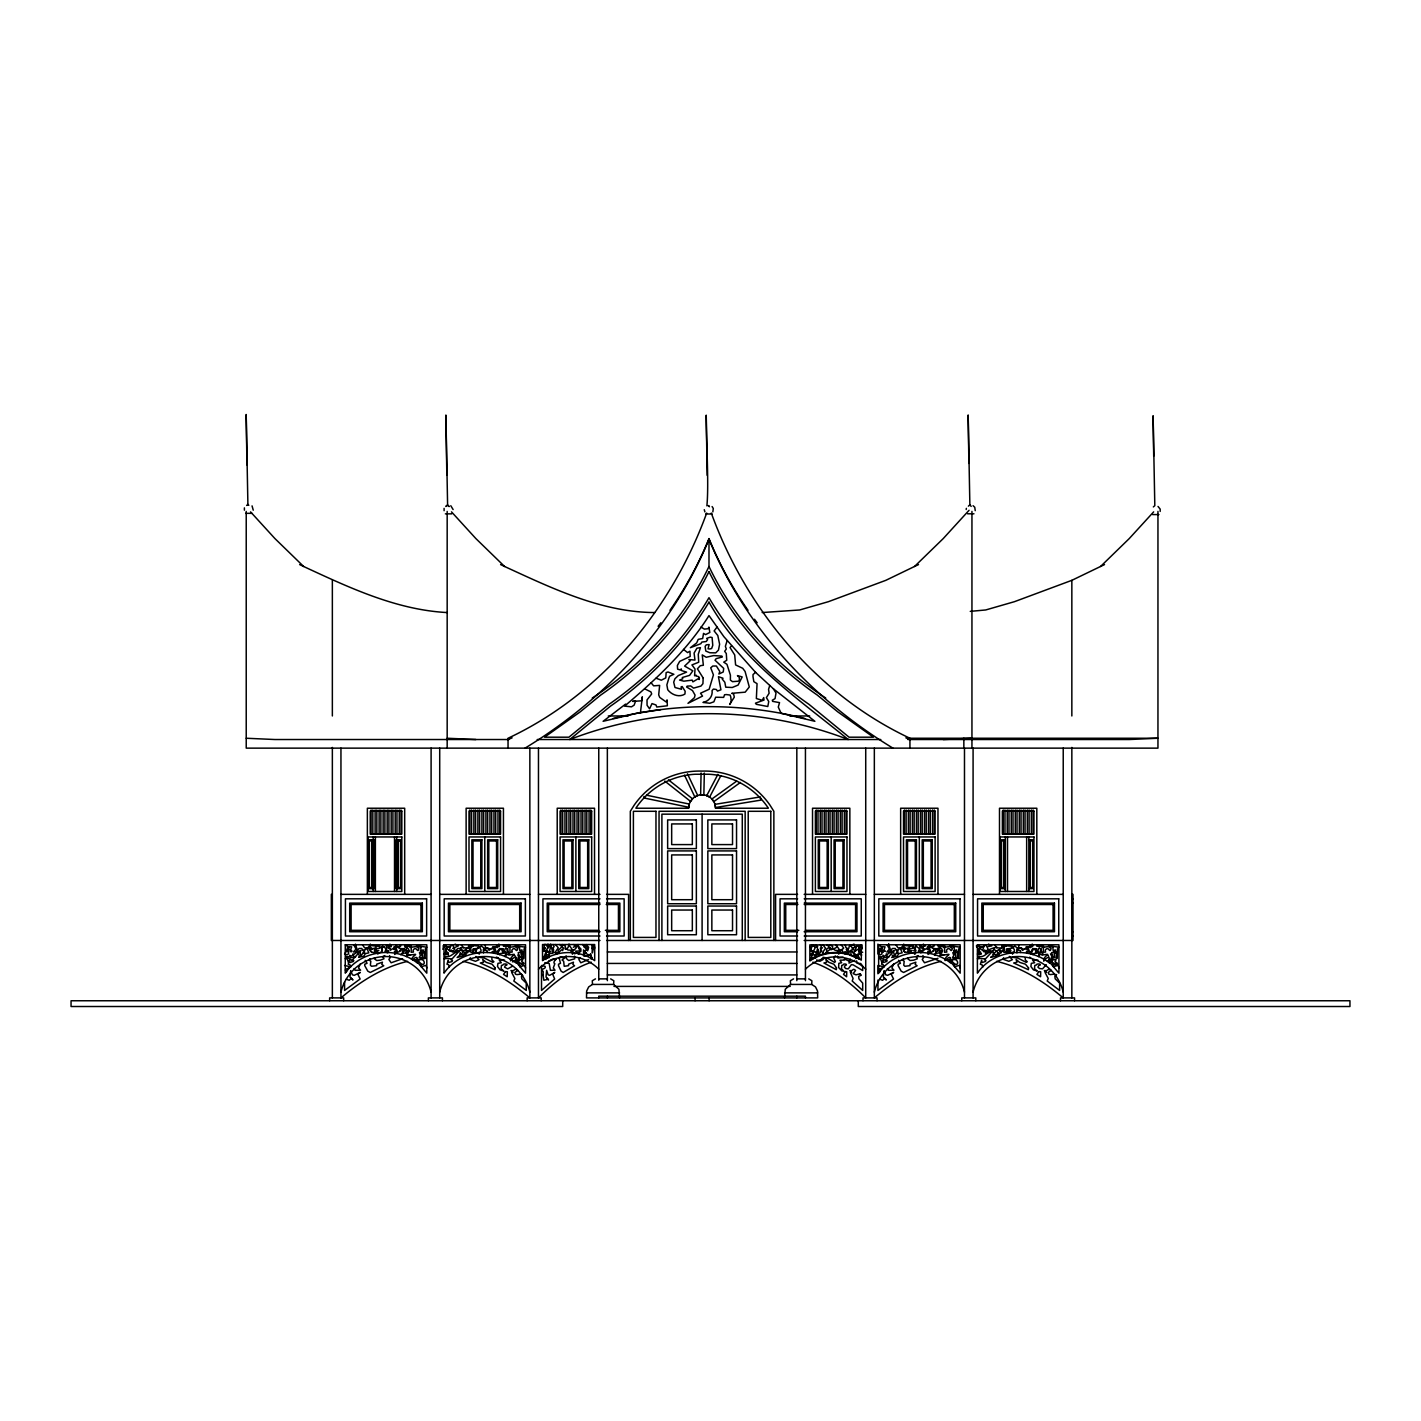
<?xml version="1.0" encoding="UTF-8"?>
<svg xmlns="http://www.w3.org/2000/svg" width="1421" height="1421" viewBox="0 0 1421 1421"><rect width="100%" height="100%" fill="white"/><g stroke="black" fill="none" stroke-linecap="round" stroke-linejoin="round"><path stroke-width="1.5" d="M404.825 944.787L404.719 946.262L409.301 946.279L409.994 947.452L416.175 946.546L418.982 948.5C417.49 954.503 416.584 944.823 413.049 950.276L413.475 952.034L411.131 952.265L411.326 945.96L407.454 944.787M503.567 944.787L503.478 946.262L508.043 946.279L508.754 947.452L514.935 946.546L517.741 948.5C516.232 954.503 515.326 944.823 511.809 950.276L512.235 952.034L509.873 952.265L510.086 945.96L506.213 944.787M938.197 944.787L938.109 946.262L942.674 946.279L943.384 947.452L949.565 946.546L952.372 948.5C950.862 954.503 949.956 944.823 946.422 950.276L946.866 952.034L944.503 952.265L944.716 945.96L940.844 944.787M1036.939 944.787L1036.85 946.262L1041.433 946.279L1042.126 947.452L1048.307 946.546L1051.114 948.5C1049.622 954.503 1048.698 944.823 1045.181 950.276L1045.607 952.034L1043.263 952.265L1043.458 945.96L1039.586 944.787M700.624 794.872L701.086 773.006M704.319 773.06L703.857 794.943L700.411 794.854M784.587 997.897L785.262 989.265L790.556 984.433L811.711 984.433L815.53 986.938L817.537 991.041L817.679 997.897L586.5 997.897L586.66 991.041L588.667 986.938L592.486 984.433L613.623 984.433L618.917 989.265L619.609 997.897M388.484 952.496L388.253 950.542L385.553 949.921L386.388 948.962L382.533 945.96L380.988 947.629C382.551 950.454 382.498 949.637 381.983 951.644L378.874 953.029M487.225 952.496L487.012 950.542L484.295 949.921L485.147 948.962L481.293 945.96L479.73 947.629C481.31 950.454 481.257 949.637 480.724 951.644L477.634 953.029M921.856 952.496L921.643 950.542L918.925 949.921L919.778 948.962L915.906 945.96L914.36 947.629L915.586 949.974L913.703 950.4M1020.598 952.496L1020.385 950.542L1017.685 949.921L1018.52 948.962L1014.665 945.96L1013.12 947.629C1014.683 950.454 1014.63 949.637 1014.114 951.644L1011.006 953.029M546.037 952.283L546.357 957.79L549.252 957.63M562.716 950.667L562.805 949.672M856.614 960.88L857.236 963.296L860.717 963.527L862.689 966.085L862.689 970.561L853.239 964.877L851.41 964.646L848.266 968.873L845.726 968.518L844.411 967.186L844.909 965.747C849.438 964.379 842.955 962.816 842.884 965.143L841.765 965.392L841.481 968.767L843.808 971.04L841.889 970.934L838.639 967.559L838.816 963.349L841.658 962.728L839.918 960.205L844.376 960.063L844.483 959.086L848.959 961.022L850.291 959.193L848.959 963.083L854.678 960.401M394.949 953.225L394.399 951.235L397.844 952.212L400.296 951.164C397.756 950.294 402.765 949.992 400.562 948.624L404.63 948.748L404.186 950.72L405.784 950.685C406.655 948.748 406.708 945.285 409.177 950.525L408.449 952.621L402.036 953.384L400.758 954.699M493.691 953.225L493.14 951.235L496.604 952.212L499.037 951.164C496.497 950.294 501.524 949.992 499.322 948.624L503.371 948.748L502.945 950.72L504.526 950.685C505.414 948.748 505.467 945.285 507.936 950.525L507.208 952.621L500.778 953.384L499.517 954.699M928.322 953.225L927.771 951.235L931.235 952.212L933.668 951.164C931.128 950.294 936.155 949.992 933.952 948.624L938.002 948.748L937.576 950.72L939.157 950.685C940.045 948.748 940.08 945.285 942.567 950.525L941.821 952.621L935.409 953.384L934.148 954.699M1027.081 953.225L1026.53 951.235L1029.976 952.212L1032.41 951.164C1029.888 950.294 1034.897 949.992 1032.694 948.624L1036.762 948.748L1036.318 950.72L1037.916 950.685C1038.787 948.748 1038.84 945.285 1041.309 950.525L1040.581 952.621L1034.168 953.384L1032.889 954.699M376.21 945.693L375.997 947.683L369.815 949.672L371.432 952.017M909.6 945.693L909.387 947.683L903.188 949.672L904.804 952.017M813.469 950.915L812.457 952.39L811.213 949.832M518.701 959.53L518.896 962.674L522.786 964.948L523.639 962.763L521.631 961.484L522.768 959.655L517.049 959.921L517.333 961.608L519.784 963.296L523.905 963.527M1052.073 959.53L1052.268 962.674L1055.679 965.303L1057.011 963.065L1055.004 961.484L1056.14 959.655L1050.741 959.814L1050.19 961.111L1053.156 963.296L1057.295 963.527L1057.899 965.108M244.394 507.865L244.394 510.192M253.258 510.192L252.05 505.876M444.098 508.381L444.098 510.707M966.191 509.5L966.351 508.345M975.232 510.654L974.753 507.261L973.065 505.681M1160.175 511.436L1160.175 509.109L1158.026 506.444M460.386 949.725L460.617 947.771L463.868 947.398M993.776 949.725L993.99 947.771L997.258 947.398M472.767 952.621L473.353 949.69L473.495 952.621M1006.139 952.621L1006.725 949.69L1006.867 952.621M820.716 949.246L820.219 951.733L821.764 950.791M583.516 955.569L585.772 952.709L584.83 951.217L588.045 948.358L584.901 945.498L584.28 947.487M544.296 949.299L545.06 947.558L544.314 950.862L545.238 951.342M643.66 798.122L644.015 796.435M688.634 807.448L689.345 804.073L646.502 795.192M1046.265 964.646L1042.534 968.873L1039.515 968.518L1037.952 967.186L1038.556 965.747C1043.778 964.415 1036.477 962.745 1036.14 965.143L1034.825 965.392L1034.488 968.767L1037.259 971.04L1033.404 969.85L1030.882 966.475L1031.326 963.349L1034.683 962.728L1032.641 960.205L1037.916 960.063M350.65 971.094L349.957 977.009L352.941 979.975L351.36 978.27L349.229 980.277L346.28 979.176M884.04 971.094L883.329 977.009L886.313 979.975L884.75 978.27L882.601 980.277L879.652 979.176M546.961 951.963L547.334 950.542M510.707 960.294L511.542 959.193L510.441 960.862M470.262 957.736L469.765 959.282L475.502 961.307L479.001 959.69L475.946 956.404M1003.635 957.736L1003.155 959.282L1008.874 961.307L1012.374 959.69L1009.319 956.404M351.023 951.963L351.484 950.542M402.534 952.443L404.239 950.454L406.797 950.454L408.999 951.146L406.228 952.194L406.957 955.356L410.545 954.77M935.906 952.443L937.629 950.454L940.169 950.454L942.372 951.146L939.618 952.194L940.347 955.356L943.917 954.77M769.791 685.455L768.548 689.327L769.116 693.217L766.399 697.622L768.743 701.548L767.802 706.521L756.309 704.301L755.457 703.182L764.001 700.073L763.716 697.569L762.224 700.304L756.363 698.528L757.056 683.643L753.858 681.689L753.006 676.716L753.023 674.513L755.617 672.417L773.397 688.794L814.89 721.3L781.088 713.289L778.282 707.072L779.543 702.631L772.615 701.352L772.331 700.233L775.049 698.617L776.008 693.057L773.397 688.794M460.297 952.407L459.836 954.219L465.768 955.196M993.67 952.407L992.977 955.694L990.774 957.257M815.494 947.363L817.75 946.262L815.476 945.285M508.86 953.242L507.048 950.454L507.883 948.731M374.931 957.807L373.972 958.429L376.672 960.525L380.331 960.152L383.972 958.802L382.853 956.582L384.789 955.587M908.303 957.807L907.344 958.429L910.062 960.525L913.703 960.152L917.344 958.802L916.225 956.582L918.161 955.587M706.699 513.034C671.707 609.218 601.509 694.336 508.043 738.245L508.043 748.139M442.837 949.335L443.334 947.203L446.07 945.676M727.143 640.605L725.385 646.324L726.309 649.024L724.674 651.315L726.291 653.536L726.735 660.285L723.733 662.133L726.966 664.335L730.412 675.117L730.394 680.073L732.49 681.654L738.121 681.227L739.311 680.552L739.329 677.391L737.446 675.579L742.188 676.929L738.103 685.064L732.241 687.498L725.74 687.196L724.834 682.275L722.312 679.149L723.005 678.243L718.422 676.68L720.927 689.807L717.498 691.086L716.362 689.522L713.431 689.043L712.081 690.57C712.898 696.45 708.635 701.352 702.969 702.418L709.843 703.253L713.875 701.814L715.687 697.231L723.644 697.391L724.568 694.745L726.415 694.567L730.11 695.064L730.803 697.089L731.247 701.796L729.63 704.425L734.302 697.16L733.609 694.016L731.744 693.306L745.19 692.169L749.293 686.982L745.084 671.458L742.703 668.279L735.598 664.939L734.71 654.957L730.039 647.567L731.495 645.862M712.827 511.933L713.306 508.523L712.099 506.551M411.486 959.424C413.333 954.539 420.492 953.349 410.189 955.072L407.987 954.148L406.317 956.635M510.246 959.424C512.093 954.539 519.233 953.349 508.949 955.072L506.729 954.148L505.077 956.635M944.858 959.424C946.706 954.539 953.864 953.349 943.58 955.072L941.359 954.148L939.707 956.635M1043.618 959.424C1045.465 954.539 1052.624 953.349 1042.321 955.072L1040.101 954.148L1038.449 956.635M892.939 748.139C812.244 699.114 745.013 627.087 708.99 539.216C672.968 627.087 605.737 699.114 525.042 748.139M755.617 672.417L723.911 636.697L708.99 615.595C686.787 650.8 655.827 679.611 624.565 706.13L631.51 706.823L634.139 705.136L635.542 701.175L632.647 701.37L641.635 700.819L642.328 696.805L640.445 712.738M708.99 539.216L708.99 566.464C683.465 620.231 641.741 665.383 592.237 698.048M706.734 795.618L717.925 774.321M720.802 775.813L709.612 797.128L706.557 795.511M445.981 949.779L445.377 953.313L448.45 955.019M613.623 984.433L613.819 980.756L610.657 978.874M811.711 984.433L811.888 980.756L808.727 978.874M476.497 950.649L475.893 951.733L476.497 949.246L479.374 947.061M569.111 944.095L568.027 947.683L565.256 949.175M983.936 951.857L985.996 951.129L984.54 949.974M360.366 963.758L358.536 967.985L360.579 970.188L355.143 970.33L354.042 968.607M893.738 963.758L891.908 967.985L893.969 970.188L888.516 970.33L887.415 968.607M1042.25 953.242L1042.126 954.468L1043.334 953.971M968.376 506.142L969.868 504.899L968.163 414.968L968.891 463.424M1047.348 960.88L1052.801 959.779M717.019 627.087L714.141 630.924L717.8 635.507L719.612 644.228L718.458 650.108L715.722 652.861L709.843 652.754L705.793 651.067L705.118 646.431L706.237 644.85L709.15 644.53L708.031 648.793L709.843 648.971L711.637 648.491L712.774 645.329L712.099 637.514L710.287 637.141L706.681 638.384L707.587 639.681L706.237 641.51L701.779 642.097L700.89 643.677L690.357 647.71L696.699 642.914L698.226 639.343L702.667 638.526L703.537 633.375L705.562 634.636L709.825 632.452L708.919 627.123L708.031 628.721L704.443 629.112L700.962 627.087M690.411 801.533L692.524 798.815L668.474 779.88M835.388 955.853L833.718 957.878L835.406 961.733L834.5 962.354L827.359 958.038L822.972 957.292M855.797 958.571L857.023 956.848L859.687 958.909M562.219 945.338C561.792 948.891 556.535 949.37 558.435 952.727M370.011 958.731L368.927 959.992L370.81 961.253L370.384 965.179L371.485 966.28L376.654 965.658L376.636 964.237L382.444 962.195L381.823 964.397L383.777 965.765L370.242 972.479L367.773 971.129L364.753 965.641L364.735 964.237L367.08 963.296L365.179 960.294M1153.337 506.924L1154.811 505.663L1153.106 415.749L1153.71 456.159M903.401 958.731L902.299 959.992L904.2 961.253L903.756 965.179L904.857 966.28L910.026 965.658L910.026 964.237L915.835 962.195L915.213 964.397L917.149 965.765L903.614 972.479L901.145 971.129L898.125 965.641L898.125 964.237L900.452 963.296L898.552 960.294M969.069 510.281L943.242 538.577L914.556 566.464L885.816 580.336L828.407 601.687L799.703 609.964L762.153 612.558M1153.657 511.862L1129.251 538.577L1100.582 566.464L1071.843 580.336L1014.434 601.687L985.712 609.964L970.259 611.367M854.057 944.095L849.349 946.013L848.728 948.482L846.277 949.228L847.2 951.786C847.52 955.924 854.927 956.191 859.314 959.157L857.893 953.988L857.609 955.196L854.696 954.859L850.859 950.276L850.948 955.427M246.615 505.45L247.893 504.419L246.188 414.488L246.952 464.916M446.833 475.165L445.892 415.021L447.597 504.935L445.892 506.498L446.833 505.45M706.894 505.858C708.99 483.744 706.255 442.624 706.237 415.163L707.161 475.325M810.077 947.398L814.162 945.782M1026.477 951.981L1027.259 953.367M976.707 947.203L979.442 945.676M448.059 952.585L448.379 953.615M358.643 957.257L363.883 952.656L363.776 949.956L362.941 950.702L361.804 948.464L359.087 948.464L355.854 951.821L353.438 951.999L355.996 949.121L353.776 944.787M370.366 944.095C369.602 948.34 362.586 948.926 364.629 952.727L362.906 952.887M903.756 944.095C902.974 948.34 895.958 948.926 898.019 952.727L896.296 952.887M577.725 953.491L580.94 951.235L580.763 948.571L578.471 947.008L577.974 944.539M845.033 953.828L848.266 951.573L848.071 948.908L845.797 947.345L845.3 944.876M457.029 950.827L455.235 952.407L456.567 952.283M990.401 950.827L988.625 952.407L992.711 951.679M579.999 957.559L578.88 959.53L580.798 962.781L588.578 959.512M452.731 948.411L458.344 945.889L455.111 944.095M519.429 959.779L512.395 961.857M344.575 954.006L348.784 947.558L347.896 950.862L348.998 951.342M394.612 954.45L397.063 952.709L396.548 951.093M927.984 954.45L930.435 952.709L929.92 951.093M505.379 956.12L505.681 951.644L502.945 952.621L501.453 949.015L498.078 950.312M1038.751 956.12L1039.071 951.644L1036.318 952.621L1034.825 949.015L1031.451 950.312M912.264 953.029L915.355 951.644C917.113 949.157 913.614 951.36 915.621 947.292M711.885 799.011L736.717 781.106M740.394 782.456L713.786 801.639L711.761 798.851M625.595 704.088L603.108 721.3L636.892 713.289L660.783 709.612M822.954 954.202L823.327 952.638M809.846 960.187L812.137 958.678A47.55 47.55 0 0 1 859.03 958.678L861.321 960.187L861.321 944.876M498.931 944.095L494.313 947.931L488.149 949.21M1032.321 944.095L1027.685 947.931L1022.765 949.654L1021.06 947.967L1018.306 948.127L1016.761 949.37L1016.956 952.94M522.804 975.517L521.471 976.351L521.791 978.82L526.25 983.119L526.25 990.437L513.834 981.023L514.864 978.483L511.631 972.373L513.105 972.301L510.956 970.561C515.184 971.644 514.029 967.417 517.83 970.383L514.846 972.461C514.775 976.76 520.725 972.923 522.218 974.611M1056.176 975.517L1054.844 976.351L1055.181 978.82L1059.622 983.119L1059.622 990.437L1047.224 981.023L1048.236 978.483L1045.003 972.373L1046.495 972.301L1044.346 970.561C1048.556 971.644 1047.419 967.417 1051.203 970.383L1048.218 972.461C1048.165 976.76 1054.098 972.923 1055.59 974.611L1056.602 974.611M412.605 960.134C414.612 956.884 419.159 955.907 416.229 960.738L426.797 973.172L426.797 944.787L345.267 944.787L345.267 973.172C360.916 950.169 395.962 945.676 417.437 963.118M511.365 960.134C513.354 956.884 517.919 955.907 514.988 960.738L525.539 973.172L525.539 944.787L444.009 944.787L444.009 973.172C459.658 950.169 494.721 945.676 516.178 963.118M945.995 960.134C947.985 956.884 952.55 955.907 949.619 960.738L960.17 973.172L960.17 944.787L878.64 944.787L878.64 973.172C894.289 950.169 929.334 945.676 950.809 963.118M1044.737 960.134C1046.726 956.884 1051.291 955.907 1048.361 960.738L1058.929 973.172L1058.929 944.787L977.399 944.787L977.399 973.172C993.03 950.169 1028.093 945.676 1049.568 963.118M404.452 948.34L401.93 949.867L402.765 952.78M479.143 954.202L479.588 952.638M1012.516 954.202L1012.96 952.638M393.83 949.246L396.015 945.498L399.745 948.358M927.203 949.246L929.387 945.498L933.117 948.358M837.306 945.889L835.743 947.931L830.948 949.814L830.166 947.967L827.821 948.127L826.542 949.37L826.685 952.94M594.689 948.66L593.108 949.53L592.362 952.94L591.882 945.48L594.689 947.416M572.326 954.237L573.96 952.869L574.901 953.971M574.51 956.209L574.741 958.802L568.595 960.525L566.304 958.429L566.073 955.836M935.142 955.445L934.645 955.196M914.556 566.464L918.517 564.581M1100.582 566.464L1104.526 564.581M694.62 797.021L697.729 795.547L687.462 773.788M821.48 948.322L822.51 947.843M1041.273 948.731L1040.421 950.454L1042.126 952.265M914.485 954.237L915.568 953.74M591.296 962.212C570.94 969.353 553.515 982.71 538.47 997.897L538.47 748.139M509.961 953.971L508.274 954.095M988.288 946.528L991.734 945.889L988.483 944.095M815.459 957.736L816.471 957.381M402.605 958.713L391.148 962.781L388.874 959.53L390.207 957.559L389.567 955.587M442.926 945.995L444.755 945.374M976.316 945.995L978.128 945.374M468.717 945.782L472.962 946.262L470.298 947.363L471.168 950.667L467.9 950.915L467.669 952.638L464.028 953.669L462.837 955.96L457.118 957.523L462.642 952.656L462.518 949.956L461.683 950.702L460.546 948.464L457.846 948.464L454.613 951.821L452.18 951.999L454.756 949.121L452.517 944.787M1002.089 945.782L1006.352 946.262L1004.043 946.51L1004.558 950.667L1001.272 950.915L1001.059 952.638L998.608 949.832L996.689 950.933L999.496 954.823M573.285 947.292L576.89 945.533L580.461 949.37M838.674 954.148L839.722 952.852L837.147 950.844L840.966 949.974M548.63 961.093L553.213 958.891L555.593 959.672C558.027 957.274 551.579 962.674 554.829 963.758L553.284 967.985L555.025 970.188L550.424 970.33L549.181 963.438L544.847 962.656M384.682 946.652L382.249 947.292L381.787 950.258M1030.758 957.967L1029.692 957.115M590.461 958.713L592.166 958.287L590.177 955.196L584.031 956.191M497.776 954.148L499.144 953.811L497.759 951.804M1031.149 954.148L1032.516 953.811L1031.149 951.804M445.768 948.429L451.469 945.711M358.82 957.345L364.096 955.96L365.286 953.669L368.803 952.834L367.311 949.317L369.957 948.056L364.593 947.825L362.515 944.787M990.952 957.345L996.228 955.96L997.418 953.669L1000.935 952.834L999.443 949.317L1002.089 948.056L996.725 947.825L994.647 944.787M407.561 961.36C382.569 967.275 360.401 981.502 340.951 997.897L340.951 748.139M413.529 960.099L425.447 958.411M938.002 958.287L924.52 962.781L922.265 959.53L923.579 957.559L922.957 955.587M940.951 961.36C915.941 967.275 893.773 981.502 874.341 997.897L874.341 748.139M944.912 960.525L950.88 959.264M714.976 804.357L760.306 796.932L760.821 800.13L715.491 807.537L714.941 804.144M843.133 957.203L837.981 958.074L837.342 956.067M549.767 951.644L547.227 951.448C551.685 956.404 554.883 951.661 553.018 947.771L554.154 946.741L553.018 944.539M817.093 951.981L814.535 951.804C819.011 956.759 822.208 952.017 820.343 948.109L821.48 947.097L820.343 944.876M405.251 947.292L406.868 947.043M940.258 947.043L935.302 949.867L936.155 952.78M571.668 950.4L572.894 949.761M595.452 978.874L592.291 980.756L592.486 984.433M793.54 978.874L790.378 980.756L790.556 984.433M378.821 950.525L374.345 950.773L377.933 954.113M912.193 950.525L907.717 950.773L908.339 951.644M952.869 958.838L958.838 958.411M943.242 739.524L971.946 738.245M491.861 951.981L493.567 951.502L493.869 953.367M498.522 957.949L496.32 957.115M504.544 960.063L499.251 960.205L501.311 962.728L497.954 963.349L497.492 966.475L500.032 969.85L503.869 971.04L501.098 968.767L501.453 965.392L502.768 965.143C503.105 962.745 510.405 964.415 505.166 965.747L504.579 967.186L507.706 968.873L512.519 966.227M984.842 945.711L979.158 948.429L978.749 953.313L981.449 954.024M388.555 951.235L384.984 951.129L387.453 952.852M352.923 953.846L353.9 956.688L355.605 956.848L350.33 957.79L349.673 955.125M886.295 953.846L887.272 956.688L888.995 956.848L883.702 957.79L883.045 955.125M479.161 957.292L484.366 958.038L492.838 962.354L493.922 961.733L491.915 959.885L491.897 957.878M1012.534 957.292L1017.756 958.038L1026.211 962.354L1027.294 961.733L1025.287 959.885L1025.269 957.878M245.655 513.336L251.997 513.336M445.359 513.851L451.7 513.851M705.704 513.993L712.028 513.993M967.63 513.798L973.953 513.798M1152.573 514.58L1158.914 514.58M654.744 612.558C601.545 612.309 552.005 588.258 504.597 566.499M608.277 715.971L628.206 715.971M789.792 715.971L809.704 715.971M908.658 738.245L1157.955 738.245L1129.251 739.524L907.895 739.524M509.002 739.524L274.928 739.524L246.224 738.245M537.191 739.524L880.807 739.524M395.997 839.811L395.997 888.622M397.081 839.811L400.882 839.811L400.882 888.622L397.081 888.622M1029.213 839.811L1033.014 839.811L1033.014 888.622L1029.213 888.622M1004.576 840.966L1001.503 840.966L1001.503 887.468L1004.576 887.468M1029.586 840.966L1032.641 840.966L1032.641 887.468L1029.586 887.468M332.354 894.36L331.342 894.36L331.342 940.471L600.017 940.471M340.951 894.36L431.096 894.36M439.711 894.36L529.855 894.36M538.47 894.36L600.017 894.36M606.589 894.36L628.597 894.36L628.597 940.471M797.59 894.36L775.582 894.36L775.582 940.471M804.162 894.36L865.726 894.36M874.341 894.36L964.486 894.36M973.083 894.36L1063.228 894.36M599.999 898.818L542.929 898.818L542.929 936.013L599.999 936.013M606.589 898.818L624.139 898.818L624.139 936.013L606.572 936.013M797.607 898.818L780.058 898.818L780.058 936.013L797.607 936.013M804.197 898.818L861.25 898.818L861.25 936.013L804.197 936.013M1071.985 898.818L1072.997 898.818M599.999 903.117L547.227 903.117L547.227 931.732L600.035 931.732M606.607 903.117L619.858 903.117L619.858 931.732L606.643 931.732M797.59 903.117L784.339 903.117L784.339 931.732L797.536 931.732M804.197 903.117L856.97 903.117L856.97 931.732L804.144 931.732M1071.985 903.117L1072.997 903.117M599.999 904.502L548.613 904.502L548.613 930.329L598.809 930.329M606.252 904.502L618.455 904.502L618.455 930.329L605.364 930.329M797.927 904.502L785.742 904.502L785.742 930.329L798.833 930.329M804.197 904.502L855.584 904.502L855.584 930.329L805.37 930.329M1071.985 931.732L1072.997 931.732M1071.985 936.013L1072.997 936.013M606.625 940.471L797.572 940.471M804.162 940.471L1072.997 940.471L1072.997 894.36L1071.985 894.36L1071.985 940.471M607.353 951.963L796.826 951.963M985.375 953.207L985.908 953.1M360.756 956.369L360.241 952.425M607.353 963.438L796.826 963.438M607.353 974.93L796.826 974.93M598.756 978.874L607.353 978.874M796.826 978.874L805.441 978.874M613.979 986.405L790.218 986.405M586.5 992.87L619.609 992.87M784.587 992.87L817.679 992.87M447.171 738.245L475.875 739.524M862.689 952.283L860.54 952.07L858.995 946.688L856.739 945.96L856.117 947.558L852.724 947.718L851.605 951.146L849.971 950.791L847.928 954.468C835.086 950.986 820.734 953.296 809.846 960.987L809.846 944.876L862.014 944.876L862.014 949.015L860.433 949.867L859.687 953.278L859.19 945.818L862.014 947.754M978.732 958.411L984.7 958.838M445.359 958.411L451.327 958.838M818.07 952.052L816.72 951.963L817.608 948.322L816.151 944.876M550.762 951.715L549.412 951.608L550.282 947.967L548.843 944.539M447.171 612.558C396.423 609.946 349.086 587.566 303.632 566.499M810.84 955.072L811.977 954.823L811.249 953.367M977.399 958.66L979.087 958.5L978.43 956.528C985.073 957.594 985.552 952.923 993.19 950.454L984.522 959.921L985.908 960.507L985.41 961.52L982.089 962.532L981.609 960.347L980.33 964.22L982.053 964.788L982.746 967.079M878.64 958.66L880.327 958.5L879.67 956.528C886.313 957.594 886.793 952.923 894.431 950.454L885.763 959.921L887.148 960.507L886.651 961.52L883.347 962.532L882.867 960.347L881.588 964.22L883.294 964.788L884.004 967.079M444.009 958.66L445.697 958.5L445.039 956.528C451.7 957.594 452.162 952.923 459.8 950.454L451.15 959.921L452.517 960.507L452.02 961.52L448.716 962.532L448.237 960.347L446.958 964.22L448.681 964.788L449.373 967.079M345.267 958.66L346.955 958.5L346.298 956.528C352.941 957.594 353.42 952.923 361.058 950.454L352.39 959.921L353.776 960.507L353.278 961.52L349.957 962.532L349.477 960.347L348.198 964.22L349.921 964.788L350.632 967.079M998.164 955.072L993.208 954.219L996.281 951.271L992.799 948.18L989.815 949.299L987.986 951.821L985.57 951.999L988.128 949.121L985.89 944.787M1053.529 956.972L1051.913 959.282L1050.137 958.82M643.713 797.927L688.688 807.252A13.446 13.446 0 0 1 715.314 805.725L715.456 808.229L768.317 808.229L767.518 806.95A76.325 76.325 0 0 0 709.115 774.25L695.064 774.25A76.325 76.325 0 0 0 636.679 806.95L635.862 808.229L688.741 808.229L688.688 807.252M554.741 952.425L558.435 953.207M996.618 961.36C1021.628 967.275 1043.796 981.502 1063.228 997.897L1063.228 748.139M463.246 961.36C488.238 967.275 510.405 981.502 529.855 997.897L529.855 748.139M344.575 965.481L348.891 966.404C350.49 969.619 342.354 967.861 346.635 971.715M487.687 947.967L483.389 949.37L483.566 952.94M696.112 676.005L698.741 676.662L699.185 679.504L699.398 677.977L692.862 681.867L692.205 680.126L683.821 681.174L679.575 680.073L682.755 678.794L682.311 677.515L689.594 675.366L692.826 670.801L684.62 666.076L690.197 660.801L688.883 659.522L694.976 660.09L694.087 653.092L696.929 648.189L700.446 647.656L698.262 654.317L698.706 662.222L691.938 664.921L695.011 669.042L694.585 675.792L696.112 675.135M450.954 951.129L452.624 951.129L451.168 949.974M708.422 505.556L709.399 506.587M592.966 945.64L594.546 946.937L592.024 948.34M920.844 952.852L918.357 951.129L923.153 950.986L923.384 949.992L922.122 946.635L919.902 945.533M1050.972 955.036L1052.322 955.516L1050.492 953.811M517.599 955.036L518.931 955.516M816.666 959.957L819.881 961.307L822.83 959.69L822.208 958.358M812.901 962.212C833.257 969.353 850.664 982.71 865.726 997.897L865.726 748.139M977.399 954.042C980.064 956.599 982.55 951.715 979.406 951.502L979.318 947.985L984.007 951.413L982.728 949.85L983.812 946.848L980.081 946.741L977.399 944.787M878.64 954.042C881.322 956.599 883.791 951.715 880.647 951.502L879.865 948.695L881.269 947.985L881.269 950.862L883.311 952.283M444.009 954.042C446.691 956.599 449.178 951.715 446.034 951.502L445.928 947.985L450.617 951.413L449.356 949.85L450.439 946.848L446.691 946.741L444.009 944.787M345.267 954.042C347.932 956.599 350.419 951.715 347.275 951.502L347.186 947.985L351.875 951.413L350.596 949.85L351.68 946.848L347.95 946.741L345.267 944.787M500.601 564.581L504.562 566.464L475.875 538.577L451.487 511.862M299.653 564.581L303.614 566.464L274.928 538.577L250.54 511.862M644.583 688.794L650.925 691.903L651.688 693.963L647.017 699.931L647.07 705.242L649.557 708.848L652.008 703.59L656.005 704.976L656.768 707.019L667.355 705.775L667.071 699.878L666.076 701.903L659.717 697.409L658.687 694.851L659.646 685.402L653.624 685.846L651.12 682.773M592.006 958.82C576.944 949.956 556.819 950.471 542.52 960.649L542.52 944.539L594.689 944.539L594.689 960.649L592.006 958.82L590.585 953.633L590.283 954.859L587.388 954.503L583.534 949.921L583.622 955.09M386.512 945.533L391.326 946.635L389.958 944.095M886.384 961.093L879.972 957.168L881.908 962.656M353.012 961.093L346.582 957.168L348.518 962.656M829.633 944.876L832.635 946.439L832.511 948.429L835.282 950.365L841.108 950.738L843.719 948.02L841.196 944.876M562.307 944.539L565.327 946.084L565.185 948.091L567.956 950.027L573.8 950.4L576.411 947.683L573.871 944.539M656.076 678.208L661.28 680.197L665.774 677.906L666.147 672.613L668.012 671.973L673.856 674.3L669.7 676.218L668.882 678.119L666.858 684.886L667.728 689.736C671.636 694.816 679.096 697.764 684.94 694.052L685.153 691.263L682.151 686.521L681.085 686.929L681.529 689.292L674.975 687.498L673.696 682.169L674.922 678.776L678.279 675.579L686.574 672.115L681.654 670.623L681.21 668.9L680.375 669.984L677.604 669.149L677.373 665.508L679.682 661.387L690.18 656.449L689.949 651.209L687.569 652.576L683.537 649.415M816.258 955.924L815.228 954.948L817.679 953.846L818.07 949.69L818.709 954.575M825.743 698.048C776.239 665.401 734.55 620.231 708.99 566.499M450.794 505.716L453.121 509.553M522.697 958.909L519.553 956.848L518.523 959.282L516.747 958.82L514.811 955.534M971.2 506.409L969.868 504.899M664.762 781.07L690.535 801.373M822.866 944.876L825.583 948.162L822.333 952.852L823.807 954.432L831.019 948.606L827.004 944.876M555.54 944.539L558.258 947.825L555.025 952.514L556.481 954.095L563.693 948.251L559.679 944.539M709.274 506.587L708.244 505.627M1058.929 968.056L1058.219 965.392L1053.778 966.529L1052.499 964.433L1053.565 967.079M960.17 968.056L959.459 965.392L955.019 966.529L953.74 964.433L954.805 967.079M525.539 968.056L524.846 965.392L520.388 966.529L519.127 964.433L520.193 967.079M426.797 968.056L426.087 965.392L421.646 966.529L420.367 964.433L421.433 967.079M924.112 949.37L922.122 946.635L925.195 946.137L923.33 944.095M390.739 949.37L388.75 946.635L389.123 948.002M447.597 504.935L449.143 506.587L448.201 505.769M248.497 505.254L247.893 504.419L248.728 505.254M1011.113 950.791L1009.283 951.733L1009.869 949.246L1012.764 947.061M878.64 944.787L881.322 946.741L885.052 946.848L883.969 949.85L885.247 951.413L881.944 950.01L882.175 947.558L877.947 954.006L877.947 944.095M953.669 950.773L955.48 955.036M420.279 950.773L422.108 955.036M849.971 944.876L854.945 951.182L856.01 947.718L853.648 944.876M582.646 944.539L587.637 950.844L588.685 947.381L586.34 944.539M545.984 959.512L543.994 956.848L543.639 959.672M838.976 953.029L838.248 951.963L840.539 951.342L836.063 944.876M571.668 952.692L570.922 951.626L573.231 951.004L568.737 944.539M549.376 956.688L549.216 953.846M1054.382 951.715L1055.235 953.065M521.01 951.715L522.235 954.148M861.765 955.001L859.296 954.148L858.586 948.891L853.453 952.354L856.526 955.516L853.044 955.534L853.453 956.511M887.148 944.787L889.386 949.121L886.811 951.999L889.244 951.821L892.459 948.464L895.177 948.464L896.314 950.702L897.148 949.956L897.255 952.656L891.749 957.523L897.468 955.96L898.658 953.669L902.175 952.834L900.683 949.317L903.33 948.056L897.983 947.825L895.887 944.787M466.124 954.823L463.299 950.933L465.235 949.832L466.71 952.39C469.907 952.78 463.832 949.121 467.278 948.198L468.699 948.056L463.353 947.825L461.274 944.787M880.008 971.715C875.745 967.861 883.88 969.619 882.263 966.404L877.947 965.481L877.947 973.794M884.182 970.952L885.78 974.842L887.645 975.321L893.667 972.373L891.216 974.238L893.525 978.98L877.947 990.437L877.947 980.028M350.809 970.952L352.408 974.842L354.273 975.321L360.295 972.373L357.826 974.238L360.135 978.98L344.575 990.437L344.575 982.106M1048.183 955.534L1048.68 956.511M888.907 944.592L891.447 953.367M684.531 775.173L694.816 796.932M358.874 955.107L355.445 944.095M704.905 511.933L704.265 509.695M550.691 944.095L552.893 953.367M711.282 513.034C746.274 609.218 816.471 694.336 909.937 738.245L909.937 748.139M892.246 955.107L892.725 956.369L894.91 956.369L893.631 952.425M578.738 954.219L575.594 951.129L579.644 950.986L578.773 946.635M1018.644 944.787L1018.839 947.612L1022.321 948.535L1022.321 950.312L1025.678 948.233L1029.248 950.986L1028.058 947.754L1026.069 946.848L1030.918 947.576L1031.095 946.422L1032.623 946.599L1032.712 944.787M919.884 944.787L920.098 947.612L923.579 948.535L923.561 950.312L926.918 948.233L930.489 950.986L929.298 947.754L927.309 946.848L932.158 947.576L932.354 946.422L933.863 946.599L933.97 944.787M485.254 944.787L485.467 947.612L488.948 948.535L488.948 950.312L492.288 948.233L495.876 950.986L494.668 947.754L492.678 946.848L497.528 947.576L497.723 946.422L499.251 946.599L499.339 944.787M386.512 944.787L386.707 947.612L390.189 948.535L390.189 950.312L393.546 948.233L397.116 950.986L395.926 947.754L393.937 946.848L398.786 947.576L398.964 946.422L400.491 946.599L400.58 944.787M888.676 944.095L889.173 946.102L888.818 944.095M845.442 953.988L845.335 951.644L843.026 952.621L841.942 949.335M547.92 944.095L548.364 947.86M1157.955 511.4L1157.955 748.139L246.224 748.139L246.224 511.4M1074.56 1000.757L1074.56 997.897L1060.51 997.897L1060.51 1000.757M1071.843 580.336L1071.843 715.971M1071.843 747.428L1071.843 997.897M1036.815 894.36L1036.815 808.229L999.496 808.229L999.496 894.36M1033.103 809.952L1033.103 834.074M1031.344 809.952L1031.344 834.074M1030.136 840.966L1030.136 887.468M1029.763 839.811L1029.763 888.622M1029.088 809.952L1029.088 834.074M1028.84 836.951L1028.84 891.482M1027.33 809.952L1027.33 834.074M1026.655 836.951L1026.655 891.482M1025.056 809.952L1025.056 834.074M1023.315 809.952L1023.315 834.074M1021.042 809.952L1021.042 834.074M1019.301 809.952L1019.301 834.074M1017.027 809.952L1017.027 834.074M1015.269 809.952L1015.269 834.074M1013.013 809.952L1013.013 834.074M1011.255 809.952L1011.255 834.074M1008.981 809.952L1008.981 834.074M1007.507 836.951L1007.507 891.482M1007.24 809.952L1007.24 834.074M1005.34 836.951L1005.34 891.482M1004.967 809.952L1004.967 834.074M1004.398 839.811L1004.398 888.622M1004.025 840.966L1004.025 887.468M1003.226 809.952L1003.226 834.074M975.801 1000.757L975.801 997.897L961.768 997.897L961.768 1000.757M973.083 748.139L973.083 997.897M971.946 511.4L971.946 748.139M964.486 748.139L964.486 997.897M963.847 738.245L963.847 748.139M937.967 894.36L937.967 808.229L900.648 808.229L900.648 894.36M934.254 809.952L934.254 834.074M932.496 809.952L932.496 834.074M930.24 809.952L930.24 834.074M928.481 809.952L928.481 834.074M926.208 809.952L926.208 834.074M924.467 809.952L924.467 834.074M922.193 809.952L922.193 834.074M920.453 809.952L920.453 834.074M919.316 836.951L919.316 891.482M918.179 809.952L918.179 834.074M916.421 809.952L916.421 834.074M914.165 809.952L914.165 834.074M912.406 809.952L912.406 834.074M910.133 809.952L910.133 834.074M908.392 809.952L908.392 834.074M906.118 809.952L906.118 834.074M904.378 809.952L904.378 834.074M877.059 1000.757L877.059 997.897L863.009 997.897L863.009 1000.757M858.284 1000.757L858.284 1006.512L1349.95 1006.512L1349.95 1000.757L71.05 1000.757L71.05 1006.512L562.716 1006.512L562.716 1000.757M849.847 894.36L849.847 808.229L812.528 808.229L812.528 894.36M846.117 809.952L846.117 834.074M844.376 809.952L844.376 834.074M842.102 809.952L842.102 834.074M840.362 809.952L840.362 834.074M838.088 809.952L838.088 834.074M836.33 809.952L836.33 834.074M834.074 809.952L834.074 834.074M832.315 809.952L832.315 834.074M831.178 836.951L831.178 891.482M830.042 809.952L830.042 834.074M828.301 809.952L828.301 834.074M826.027 809.952L826.027 834.074M824.287 809.952L824.287 834.074M822.013 809.952L822.013 834.074M820.254 809.952L820.254 834.074M817.999 809.952L817.999 834.074M816.24 809.952L816.24 834.074M805.441 748.139L805.441 980.668M805.441 997.897L805.441 996.174L598.756 996.174L598.756 997.897M796.826 748.139L796.826 980.668M796.826 996.174L796.826 997.897M773.859 940.471L773.859 811.302L770.022 805.192A79.398 79.398 0 0 0 702.098 771.106A79.398 79.398 0 0 0 634.157 805.192L630.32 811.302L630.32 940.471M745.155 940.471L745.155 811.302L659.042 811.302L659.042 940.471M742.277 940.471L742.277 814.162L661.902 814.162L661.902 940.471M709.115 997.897L709.115 1000.757M702.098 814.162L702.098 940.471M695.082 997.897L695.082 1000.757M607.353 748.139L607.353 980.668M607.353 996.174L607.353 997.897M598.756 748.139L598.756 980.224M594.529 894.36L594.529 808.229L557.21 808.229L557.21 894.36M590.816 809.952L590.816 834.074M589.076 809.952L589.076 834.074M586.802 809.952L586.802 834.074M585.043 809.952L585.043 834.074M582.788 809.952L582.788 834.074M581.029 809.952L581.029 834.074M578.756 809.952L578.756 834.074M577.015 809.952L577.015 834.074M575.878 836.951L575.878 891.482M574.741 809.952L574.741 834.074M573 809.952L573 834.074M570.727 809.952L570.727 834.074M568.968 809.952L568.968 834.074M566.713 809.952L566.713 834.074M564.954 809.952L564.954 834.074M562.68 809.952L562.68 834.074M560.94 809.952L560.94 834.074M541.188 1000.757L541.188 997.897L527.138 997.897L527.138 1000.757M503.443 894.36L503.443 808.229L466.124 808.229L466.124 894.36M499.73 809.952L499.73 834.074M497.972 809.952L497.972 834.074M495.698 809.952L495.698 834.074M493.957 809.952L493.957 834.074M491.684 809.952L491.684 834.074M489.943 809.952L489.943 834.074M487.669 809.952L487.669 834.074M485.911 809.952L485.911 834.074M484.774 836.951L484.774 891.482M483.655 809.952L483.655 834.074M481.897 809.952L481.897 834.074M479.623 809.952L479.623 834.074M477.882 809.952L477.882 834.074M475.609 809.952L475.609 834.074M473.868 809.952L473.868 834.074M471.594 809.952L471.594 834.074M469.836 809.952L469.836 834.074M447.171 511.4L447.171 748.139M442.428 1000.757L442.428 997.897L428.378 997.897L428.378 1000.757M439.711 748.139L439.711 997.897M431.096 748.139L431.096 997.897M404.683 894.36L404.683 808.229L367.364 808.229L367.364 894.36M400.971 809.952L400.971 834.074M399.23 809.952L399.23 834.074M398.004 840.966L398.004 887.468M397.631 839.811L397.631 888.622M396.956 809.952L396.956 834.074M396.708 836.951L396.708 891.482M395.198 809.952L395.198 834.074M394.523 836.951L394.523 891.482M392.924 809.952L392.924 834.074M391.184 809.952L391.184 834.074M388.91 809.952L388.91 834.074M387.169 809.952L387.169 834.074M384.896 809.952L384.896 834.074M383.137 809.952L383.137 834.074M380.881 809.952L380.881 834.074M379.123 809.952L379.123 834.074M376.849 809.952L376.849 834.074M375.375 836.951L375.375 891.482M375.108 809.952L375.108 834.074M374.451 839.811L374.451 888.622M373.208 836.951L373.208 891.482M372.835 809.952L372.835 834.074M372.266 839.811L372.266 888.622M371.893 840.966L371.893 887.468M371.094 809.952L371.094 834.074M343.669 1000.757L343.669 997.897L329.636 997.897L329.636 1000.757M332.354 580.336L332.354 715.971M332.354 747.428L332.354 997.897M805.441 969.193A43.145 43.145 0 0 1 865.726 969.193M538.47 969.193A42.275 42.275 0 0 1 598.756 969.193M669.966 610.284A366.014 366.014 0 0 0 708.99 538.577A366.014 366.014 0 0 0 748.014 610.284M660.836 622.771A366.014 366.014 0 0 1 658.118 626.27M512.128 737.836A366.014 366.014 0 0 1 508.043 739.524M909.937 739.524A366.014 366.014 0 0 1 905.852 737.836M757.162 622.771A366.014 366.014 0 0 1 754.498 619.254M613.286 718.422A395.162 395.162 0 0 1 804.695 718.422M973.083 992.16A46.325 46.325 0 0 1 1063.228 992.16M874.341 992.16A46.325 46.325 0 0 1 964.486 992.16M439.711 992.16A46.325 46.325 0 0 1 529.855 992.16M340.951 992.16A46.325 46.325 0 0 1 431.096 992.16M860.131 973.776L855.993 974.859L853.133 973.616L855.584 970.383C852.191 967.435 853.612 971.573 849.794 970.561L851.605 972.301L850.362 972.373L853.08 978.483L852.209 981.023L862.689 990.437L862.689 983.119L858.923 978.82L858.657 976.351L861.321 975.197L860.131 973.776M418.076 960.489C426.211 971.36 426.424 955.711 418.076 960.489M951.448 960.489C959.601 971.36 959.797 955.711 951.448 960.489M420.705 947.256L421.042 950.631L423.192 949.903L423.653 952.923L424.506 952.283L423.884 958.163L425.128 958.358L425.288 949.05L426.797 947.185L416.655 945.818L420.705 947.256M519.464 947.256L519.802 950.631L521.951 949.903L522.413 952.923L523.248 952.283L522.644 958.163L523.887 958.358L524.047 949.05L525.539 947.185L515.397 945.818L519.464 947.256M954.077 947.256L954.415 950.631L956.582 949.903L957.043 952.923L957.878 952.283L957.274 958.163L958.5 958.358L958.66 949.05L960.17 947.185L950.027 945.818L954.077 947.256M1052.837 947.256L1053.174 950.631L1055.323 949.903L1055.785 952.923L1056.638 952.283L1056.016 958.163L1057.26 958.358L1057.419 949.05L1058.929 947.185L1048.787 945.818L1052.837 947.256M422.019 952.088L422.374 957.754L419.159 957.488L420.421 955.445L419.426 952.674L422.019 952.088M520.779 952.088L521.489 956.67L519.145 957.79L518.079 957.363L519.162 955.445L518.168 952.674L520.779 952.088M545.771 952.532L546.232 954.575L548.026 954.859L547.955 957.452L545.842 957.043L545.22 958.82L543.337 958.695L545.771 952.532M545.788 950.756L545.788 951.697L547.867 947.363L545.948 944.539L544.421 944.539L543.657 950.969L545.788 950.756M813.096 952.869L813.54 954.93L815.352 955.196L815.263 957.79L813.167 957.381L812.528 959.157L810.645 959.033L813.096 952.869M813.114 951.111L813.096 952.052L815.174 947.7L813.256 944.876L811.728 944.876L810.982 951.306L813.114 951.111M955.392 952.088L955.747 957.754L952.532 957.488L953.793 955.445L952.798 952.674L955.392 952.088M1054.151 952.088L1054.506 957.754L1051.291 957.488L1052.552 955.445L1051.558 952.674L1054.151 952.088M543.035 975.143L543.87 980.259L547.121 979.513L547.245 978.27L548.559 979.975L546.055 977.009L546.623 970.312L548.115 974.842L549.696 975.321L554.776 972.373L552.698 974.238L554.652 978.98L541.508 990.437L541.508 965.481L545.149 966.404C546.605 969.424 539.5 968.11 543.248 971.715L543.035 975.143M703.164 677.977L702.933 683.679L700.962 686.059L693.537 688.155L690.713 685.952L687.054 686.13L686.627 687L692.453 690.517L695.064 695.1L694.425 697.675L687.977 703.324L702.525 696.095L700.535 693.235L709.168 689.221L713.431 674.904L710.731 667.834L712.774 666.04L716.397 666.005L719.808 671.565L718.884 674.016L723.236 671.991L723.715 668.403L715.029 660.232L716.166 658.651L722.348 656.982L721.904 656.093L713.679 655.578L706.255 657.266L702.24 654.903L703.359 665.241L700.269 665.721L697.409 668.811L703.164 677.977M379.46 948.287C368.785 949.708 377.791 948.216 377.666 952.496L375.41 952.496C371.876 953.065 367.471 950.329 372.373 948.695C365.073 943.242 374.274 946.706 379.993 946.191L379.46 948.287M478.202 948.287C467.527 949.708 476.55 948.216 476.426 952.496L474.152 952.496C469.001 952.78 467.971 950.507 470.955 947.416C463.104 945.391 474.916 945.231 478.735 946.191L478.202 948.287M912.833 948.287C902.157 949.708 911.163 948.216 911.039 952.496L908.037 952.141C901.98 953.58 904.111 948.589 905.479 948.02C897.77 943.988 910.577 946.35 913.366 946.191L912.833 948.287M1011.592 948.287C1000.899 949.708 1009.922 948.216 1009.798 952.496L1006.779 952.141C1000.739 953.58 1002.871 948.589 1004.238 948.02C996.53 943.988 1009.336 946.35 1012.125 946.191L1011.592 948.287M836.472 967.896L836.347 969.726L823.931 962.994L826.738 962.212L825.956 959.441L828.94 962.354L833.861 964.202L836.472 967.896M495.165 967.896L495.023 969.726L480.298 962.994L483.637 962.212L482.696 959.441L486.248 962.354L492.075 964.202L495.165 967.896M1028.538 967.896L1028.395 969.726L1013.67 962.994L1017.01 962.212L1016.086 959.441L1019.621 962.354L1025.465 964.202L1028.538 967.896M1044.915 959.193L1043.813 960.862L1044.915 959.193M559.27 958.411L560.496 963.296L558.524 964.237L558.524 965.641L561.082 971.129L563.16 972.479L574.581 965.765L572.929 964.397L573.462 962.195L568.56 964.237L568.578 965.658L564.208 966.28L563.657 961.253L562.059 959.992L564.563 958.091L560.176 956.99L559.27 958.411M845.175 971.591L843.523 974.397L846.614 976.76L846.738 971.751L845.175 971.591M505.485 971.591L503.531 974.397L507.208 976.76L507.333 971.751L505.485 971.591M1038.858 971.591L1036.904 974.397L1040.581 976.76L1040.705 971.751L1038.858 971.591M708.99 571.579C684.638 621.368 646.146 663.607 600.728 695.047L580.177 711.885L544.527 737.197L568.915 737.197L608.934 704.39C649.273 676.414 684.105 640.089 708.99 597.69C733.875 640.089 768.708 676.414 809.046 704.39L849.065 737.197L873.453 737.197L837.804 711.885L817.253 695.047C771.834 663.607 733.36 621.368 708.99 571.579M708.99 602.149C684.229 643.429 649.93 678.741 610.479 706.148L569.75 739.524A388.128 388.128 0 0 1 848.23 739.524C797.749 698.386 741.531 660.481 708.99 602.149M401.823 811.107L370.242 811.107L370.242 834.074L401.823 834.074L401.823 811.107M500.565 811.107L469.001 811.107L469.001 834.074L500.565 834.074L500.565 811.107M591.669 811.107L560.087 811.107L560.087 834.074L591.669 834.074L591.669 811.107M846.969 811.107L815.388 811.107L815.388 834.074L846.969 834.074L846.969 811.107M935.107 811.107L903.525 811.107L903.525 834.074L935.107 834.074L935.107 811.107M1033.955 811.107L1002.373 811.107L1002.373 834.074L1033.955 834.074L1033.955 811.107M655.969 811.302L633.393 811.302L633.393 937.416L655.969 937.416L655.969 811.302M770.804 811.302L748.21 811.302L748.21 937.416L770.804 937.416L770.804 811.302M696.361 819.917L667.639 819.917L667.639 848.621L696.361 848.621L696.361 819.917M736.54 819.917L707.836 819.917L707.836 848.621L736.54 848.621L736.54 819.917M692.329 823.931L671.671 823.931L671.671 844.589L692.329 844.589L692.329 823.931M732.525 823.931L711.85 823.931L711.85 844.589L732.525 844.589L732.525 823.931M401.823 836.951L368.075 836.951L368.075 891.482L401.823 891.482L401.823 836.951M500.565 836.951L469.001 836.951L469.001 891.482L500.565 891.482L500.565 836.951M591.669 836.951L560.087 836.951L560.087 891.482L591.669 891.482L591.669 836.951M846.969 836.951L815.388 836.951L815.388 891.482L846.969 891.482L846.969 836.951M935.107 836.951L903.525 836.951L903.525 891.482L935.107 891.482L935.107 836.951M1033.955 836.951L1000.206 836.951L1000.206 891.482L1033.955 891.482L1033.955 836.951M372.817 839.811L368.998 839.811L368.998 888.622L372.817 888.622L372.817 839.811M481.914 839.811L471.861 839.811L471.861 888.622L481.914 888.622L481.914 839.811M497.705 839.811L487.652 839.811L487.652 888.622L497.705 888.622L497.705 839.811M573 839.811L562.965 839.811L562.965 888.622L573 888.622L573 839.811M588.791 839.811L578.756 839.811L578.756 888.622L588.791 888.622L588.791 839.811M828.319 839.811L818.265 839.811L818.265 888.622L828.319 888.622L828.319 839.811M844.11 839.811L834.056 839.811L834.056 888.622L844.11 888.622L844.11 839.811M916.438 839.811L906.385 839.811L906.385 888.622L916.438 888.622L916.438 839.811M932.229 839.811L922.176 839.811L922.176 888.622L932.229 888.622L932.229 839.811M1004.949 839.811L1001.13 839.811L1001.13 888.622L1004.949 888.622L1004.949 839.811M372.444 840.966L369.371 840.966L369.371 887.468L372.444 887.468L372.444 840.966M400.509 840.966L397.454 840.966L397.454 887.468L400.509 887.468L400.509 840.966M480.76 840.966L473.015 840.966L473.015 887.468L480.76 887.468L480.76 840.966M496.551 840.966L488.806 840.966L488.806 887.468L496.551 887.468L496.551 840.966M571.864 840.966L564.101 840.966L564.101 887.468L571.864 887.468L571.864 840.966M587.655 840.966L579.892 840.966L579.892 887.468L587.655 887.468L587.655 840.966M827.164 840.966L819.42 840.966L819.42 887.468L827.164 887.468L827.164 840.966M842.955 840.966L835.211 840.966L835.211 887.468L842.955 887.468L842.955 840.966M915.284 840.966L907.539 840.966L907.539 887.468L915.284 887.468L915.284 840.966M931.075 840.966L923.33 840.966L923.33 887.468L931.075 887.468L931.075 840.966M696.361 850.913L667.639 850.913L667.639 903.738L696.361 903.738L696.361 850.913M736.54 850.913L707.836 850.913L707.836 903.738L736.54 903.738L736.54 850.913M692.329 854.927L671.671 854.927L671.671 899.706L692.329 899.706L692.329 854.927M732.525 854.927L711.85 854.927L711.85 899.706L732.525 899.706L732.525 854.927M426.637 898.818L345.427 898.818L345.427 936.013L426.637 936.013L426.637 898.818M525.379 898.818L444.187 898.818L444.187 936.013L525.379 936.013L525.379 898.818M960.01 898.818L878.8 898.818L878.8 936.013L960.01 936.013L960.01 898.818M1058.752 898.818L977.559 898.818L977.559 936.013L1058.752 936.013L1058.752 898.818M422.339 903.117L349.708 903.117L349.708 931.732L422.339 931.732L422.339 903.117M521.098 903.117L448.468 903.117L448.468 931.732L521.098 931.732L521.098 903.117M955.729 903.117L883.098 903.117L883.098 931.732L955.729 931.732L955.729 903.117M1054.471 903.117L981.84 903.117L981.84 931.732L1054.471 931.732L1054.471 903.117M420.953 904.502L351.111 904.502L351.111 930.329L420.953 930.329L420.953 904.502M519.695 904.502L449.853 904.502L449.853 930.329L519.695 930.329L519.695 904.502M954.326 904.502L884.484 904.502L884.484 930.329L954.326 930.329L954.326 904.502M1053.085 904.502L983.243 904.502L983.243 930.329L1053.085 930.329L1053.085 904.502M696.361 906.03L667.639 906.03L667.639 934.734L696.361 934.734L696.361 906.03M736.54 906.03L707.836 906.03L707.836 934.734L736.54 934.734L736.54 906.03M692.329 910.044L671.671 910.044L671.671 930.719L692.329 930.719L692.329 910.044M732.525 910.044L711.85 910.044L711.85 930.719L732.525 930.719L732.525 910.044"/></g></svg>
